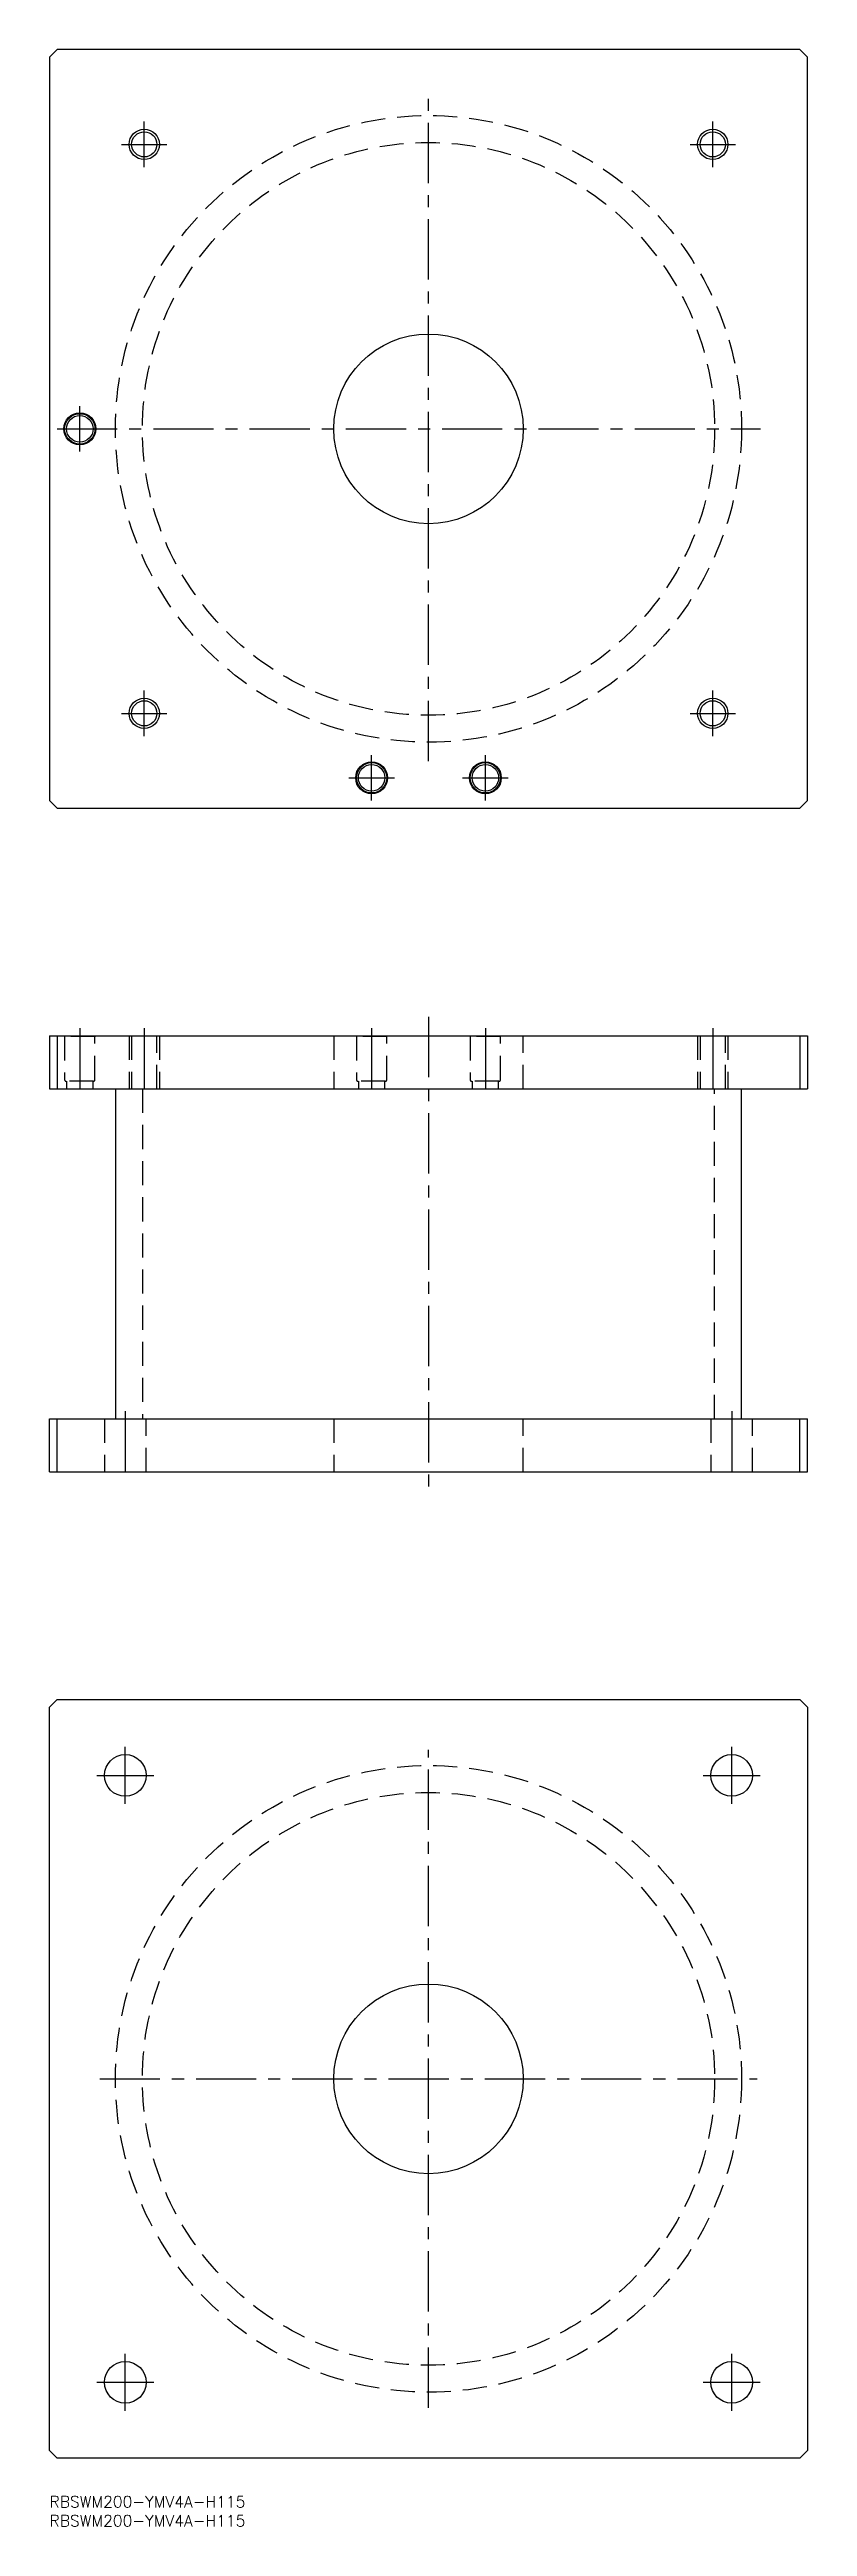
# Model space of a CAD drawing. Extents: x 0 to 200, y -8 to 645.
import ezdxf

# ---------------------------------------------------------------- set-up
doc = ezdxf.new("R2010")
doc.units = 0
doc.header["$LTSCALE"] = 0.5
doc.linetypes.add('CENTER', pattern=[50.8, 31.75, -6.35, 6.35, -6.35])
doc.linetypes.add('DASHED', pattern=[19.05, 12.7, -6.35])
for name, color, linetype in [('MSM_CENTER', 1, 'CENTER'), ('MSM_CONTINUOUS', 7, 'CONTINUOUS'), ('MSM_DASHED', 4, 'DASHED'), ('MSM_NARROW', 5, 'CONTINUOUS'), ('MSM_PART_NUMBER', 7, 'CONTINUOUS')]:
    doc.layers.add(name, color=color, linetype=linetype)
doc.styles.get("Standard").update_dxf_attribs({"font": 'txt.shx', "height": 3, "bigfont": 'bigfont.shx'})

# ---------------------------------------------------------------- blocks, each defined once
blk = doc.blocks.new('*U51')
at = {"layer": 'MSM_PART_NUMBER'}
blk.add_text('RBSWM200-YMV4A-H115', height=3, dxfattribs=at).set_placement((0, -3))
blk = doc.blocks.new('*U52')
at = {"layer": 'MSM_PART_NUMBER'}
blk.add_text('RBSWM200-YMV4A-H115', height=3, dxfattribs=at).set_placement((0, -8))

msp = doc.modelspace()

# ---------------------------------------------------------------- linework, layer by layer
at = {"layer": 'MSM_CENTER'}
for p, q in [((100, 457.4), (100, 632.6)), ((25, 614), (25, 626)), ((175, 614), (175, 626)), ((19, 620), (31, 620)), ((169, 620), (181, 620)), ((8, 539), (8, 551)), ((2, 545), (187.6, 545)), ((25, 464), (25, 476)), ((175, 464), (175, 476)), ((19, 470), (31, 470)), ((169, 470), (181, 470)), ((85, 447), (85, 459)), ((115, 447), (115, 459)), ((79, 453), (91, 453)), ((109, 453), (121, 453)), ((8, 387), (8, 369)), ((25, 387), (25, 369)), ((85, 387), (85, 369)), ((100, 390), (100, 265)), ((115, 387), (115, 369)), ((175, 387), (175, 369)), ((20, 286), (20, 268)), ((180, 286), (180, 268)), ((20, 182.5), (20, 197.5)), ((100, 23.27), (100, 196.73)), ((180, 182.5), (180, 197.5)), ((12.5, 190), (27.5, 190)), ((172.5, 190), (187.5, 190)), ((13.27, 110), (186.73, 110)), ((20, 22.5), (20, 37.5)), ((180, 22.5), (180, 37.5)), ((12.5, 30), (27.5, 30)), ((172.5, 30), (187.5, 30))]:
    msp.add_line(p, q, dxfattribs=at)
at = {"layer": 'MSM_CONTINUOUS'}
for p, q in [((2, 645), (0, 643)), ((0, 643), (0, 447)), ((198, 645), (2, 645)), ((200, 643), (198, 645)), ((200, 447), (200, 643)), ((0, 447), (2, 445)), ((2, 445), (198, 445)), ((198, 445), (200, 447)), ((0, 385), (0, 371)), ((0, 385), (200, 385)), ((2, 385), (2, 371)), ((198, 385), (198, 371)), ((200, 385), (200, 371)), ((0, 371), (200, 371)), ((17.4, 371), (17.4, 284)), ((182.6, 284), (182.6, 371)), ((0, 284), (200, 284)), ((0, 270), (0, 284)), ((2, 270), (2, 284)), ((198, 270), (198, 284)), ((200, 270), (200, 284)), ((0, 270), (200, 270)), ((0, 208), (2, 210)), ((2, 210), (198, 210)), ((198, 210), (200, 208)), ((0, 12), (0, 208)), ((200, 208), (200, 12)), ((2, 10), (0, 12)), ((198, 10), (2, 10)), ((200, 12), (198, 10))]:
    msp.add_line(p, q, dxfattribs=at)
for centre, radius in [((25, 620), 3.3235), ((175, 620), 3.3235), ((100, 545), 25), ((8, 545), 4.2), ((8, 545), 4), ((8, 545), 3.5), ((25, 470), 3.3235), ((175, 470), 3.3235), ((85, 453), 4.2), ((115, 453), 4.2), ((85, 453), 4), ((85, 453), 3.5), ((115, 453), 4), ((115, 453), 3.5), ((20, 190), 5.5), ((180, 190), 5.5), ((100, 110), 25), ((20, 30), 5.5), ((180, 30), 5.5)]:
    msp.add_circle(centre, radius, dxfattribs=at)
at = {"layer": 'MSM_DASHED'}
for p, q in [((3.8, 385), (4, 384.8)), ((4, 384.8), (4, 373.4)), ((12, 384.8), (4, 384.8)), ((12, 384.8), (12.2, 385)), ((12, 373.4), (12, 384.8)), ((21, 385), (21, 371)), ((21.6765, 385), (21.6765, 371)), ((28.3235, 371), (28.3235, 385)), ((29, 385), (29, 371)), ((75, 385), (75, 371)), ((80.8, 385), (81, 384.8)), ((89, 384.8), (81, 384.8)), ((81, 384.8), (81, 373.4)), ((89, 384.8), (89.2, 385)), ((89, 373.4), (89, 384.8)), ((110.8, 385), (111, 384.8)), ((119, 384.8), (111, 384.8)), ((111, 384.8), (111, 373.4)), ((119, 384.8), (119.2, 385)), ((119, 373.4), (119, 384.8)), ((125, 371), (125, 385)), ((171, 385), (171, 371)), ((171.6765, 385), (171.6765, 371)), ((178.3235, 371), (178.3235, 385)), ((179, 385), (179, 371)), ((11.6, 373), (4.4, 373)), ((4.5, 373), (4.5, 371)), ((11.5, 371), (11.5, 373)), ((88.6, 373), (81.4, 373)), ((81.5, 373), (81.5, 371)), ((88.5, 371), (88.5, 373)), ((118.6, 373), (111.4, 373)), ((111.5, 373), (111.5, 371)), ((118.5, 371), (118.5, 373)), ((24.5, 371), (24.5, 284)), ((175.5, 284), (175.5, 371)), ((14.5, 284), (14.5, 270)), ((25.5, 270), (25.5, 284)), ((75, 284), (75, 270)), ((125, 270), (125, 284)), ((174.5, 284), (174.5, 270)), ((185.5, 270), (185.5, 284))]:
    msp.add_line(p, q, dxfattribs=at)
for centre, radius in [((100, 545), 82.6), ((100, 545), 75.5), ((100, 110), 82.6), ((100, 110), 75.5)]:
    msp.add_circle(centre, radius, dxfattribs=at)
for centre, start, end in [((4.4, 373.4), 180, 270), ((11.6, 373.4), 270, 360), ((81.4, 373.4), 180, 270), ((88.6, 373.4), 270, 360), ((111.4, 373.4), 180, 270), ((118.6, 373.4), 270, 360)]:
    msp.add_arc(centre, 0.4, start, end, dxfattribs=at)
at = {"layer": 'MSM_NARROW'}
for centre in [(25, 620), (175, 620), (25, 470), (175, 470)]:
    msp.add_circle(centre, 4, dxfattribs=at)

# ---------------------------------------------------------------- block references
at = {"layer": 'MSM_CONTINUOUS'}
for name in ['*U51', '*U52']:
    msp.add_blockref(name, (0, 0), dxfattribs=at)

doc.saveas('drawing.dxf')
